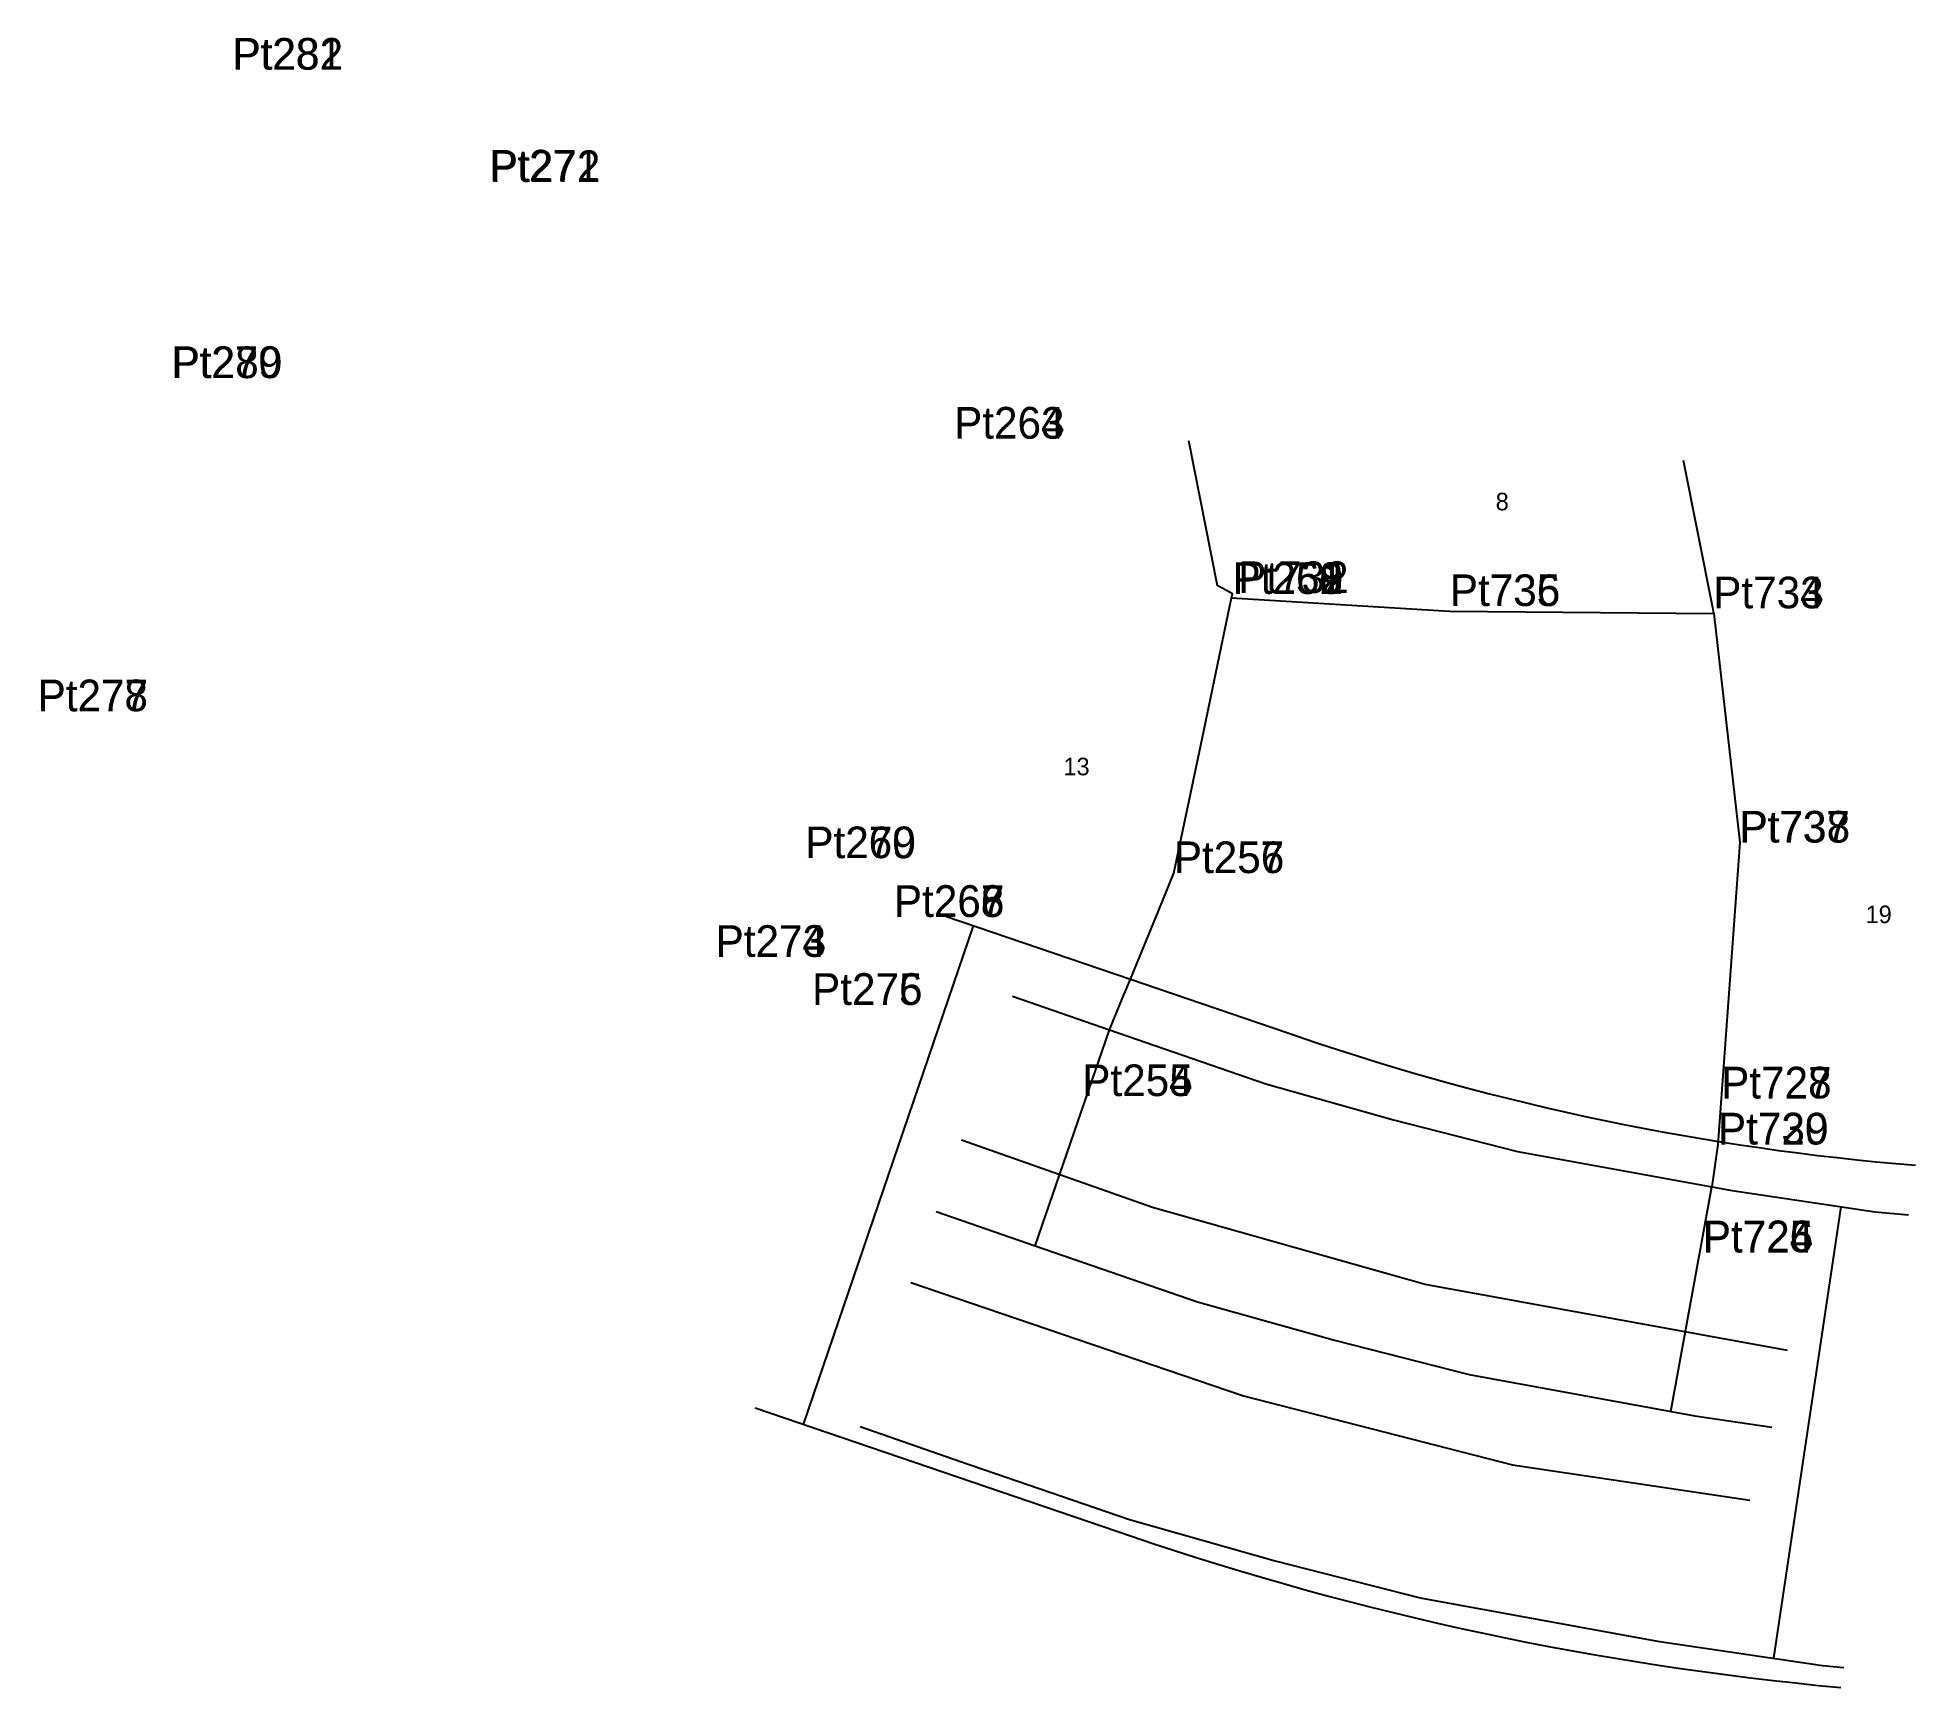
# Model space of a CAD drawing. Extents: x 549780 to 549887, y 1838251 to 1838345.
import ezdxf

# ---------------------------------------------------------------- set-up
doc = ezdxf.new("R2010")
doc.units = 0
for name, color, linetype in [('Level 10', 7, 'Continuous'), ('Level 12', 7, 'Continuous'), ('Level 13', 7, 'Continuous'), ('Level 16', 7, 'Continuous'), ('Level 22', 7, 'Continuous'), ('Level 23', 7, 'Continuous'), ('Level 30', 7, 'Continuous'), ('Level 5', 7, 'Continuous'), ('Level 50', 7, 'Continuous'), ('Level 6', 7, 'Continuous'), ('Level 7', 7, 'Continuous')]:
    doc.layers.add(name, color=color, linetype=linetype)

msp = doc.modelspace()

# ---------------------------------------------------------------- linework, layer by layer
at = {"layer": 'Level 10'}
for q in [(549860.89, 1838311.94), (549848.48, 1838312.7)]:
    msp.add_line((549848.48, 1838312.7), q, dxfattribs=at)
for points in [[(549842.71, 1838290.98), (549843.23, 1838292.25), (549844.29, 1838294.83), (549845.19, 1838297.03), (549846.8, 1838304.67), (549848.48, 1838312.7)], [(549860.9, 1838311.94), (549875.92, 1838311.81), (549875.94, 1838311.81), (549877.42, 1838298.77), (549876.36, 1838284.19), (549876.18, 1838281.57), (549875.83, 1838279.16)], [(549841.52, 1838288.1), (549842.34, 1838290.09), (549842.47, 1838290.4), (549842.71, 1838290.98)], [(549841.52, 1838288.1), (549850.42, 1838285.03), (549857.7, 1838282.98), (549864.77, 1838281.17), (549875.83, 1838279.16)]]:
    msp.add_lwpolyline(points, dxfattribs=at)
at = {"layer": 'Level 16'}
for p, q in [((549846.02, 1838321.67), (549847.66, 1838313.41)), ((549835.99, 1838290.02), (549841.52, 1838288.1))]:
    msp.add_line(p, q, dxfattribs=at)
for points in [[(549874.19, 1838320.55), (549875.87, 1838312.15), (549875.92, 1838311.81)], [(549848.48, 1838312.7), (549848.53, 1838312.93), (549847.97, 1838313.24), (549847.66, 1838313.41)], [(549875.83, 1838279.16), (549876.99, 1838278.95), (549885.14, 1838277.73), (549887.03, 1838277.57)], [(549827.31, 1838265.51), (549833.03, 1838263.52), (549842.66, 1838260.21), (549850.96, 1838257.87), (549859.22, 1838255.76), (549872.74, 1838253.29), (549882.13, 1838251.9), (549883.35, 1838251.79)]]:
    msp.add_lwpolyline(points, dxfattribs=at)
at = {"layer": 'Level 22'}
for points in [[(549880.15, 1838269.84), (549859.51, 1838273.6), (549843.97, 1838277.98), (549833.09, 1838281.82)], [(549830.21, 1838273.71), (549849.15, 1838267.25), (549864.48, 1838263.33), (549877.99, 1838261.32)]]:
    msp.add_lwpolyline(points, dxfattribs=at)
at = {"layer": 'Level 23'}
msp.add_lwpolyline([(549831.65, 1838277.76), (549837.28, 1838275.81), (549846.54, 1838272.62), (549854.33, 1838270.42), (549862, 1838268.47), (549874.87, 1838266.12), (549879.25, 1838265.47)], dxfattribs=at)
at = {"layer": 'Level 30'}
msp.add_lwpolyline([(549821.34, 1838266.57), (549842.77, 1838259.27)], dxfattribs=at)
msp.add_arc((549899.22, 1838424.91), 175, 251.1818, 264.7425, dxfattribs=at)
at = {"layer": 'Level 5'}
for p, q in [((549824.1, 1838265.63), (549833.78, 1838294.03)), ((549837.29, 1838275.81), (549841.52, 1838288.1)), ((549873.5, 1838266.37), (549875.83, 1838279.16)), ((549879.37, 1838252.31), (549883.2, 1838278.02))]:
    msp.add_line(p, q, dxfattribs=at)
at = {"layer": 'Level 50'}
for p, q in [((549832.24, 1838294.55), (549842.71, 1838290.98)), ((549842.71, 1838290.98), (549852.45, 1838287.66))]:
    msp.add_line(p, q, dxfattribs=at)
msp.add_arc((549899.22, 1838424.91), 145, 251.1818, 265.3361, dxfattribs=at)
at = {"layer": 'Level 7'}
for p, q in [((549791.55, 1838342.79), (549791.55, 1838342.79)), ((549791.58, 1838342.79), (549791.58, 1838342.79)), ((549806.18, 1838336.42), (549806.18, 1838336.42)), ((549806.23, 1838336.39), (549806.23, 1838336.39)), ((549788.08, 1838325.23), (549788.08, 1838325.23)), ((549788.11, 1838325.22), (549788.11, 1838325.22)), ((549832.67, 1838321.78), (549832.67, 1838321.78)), ((549832.67, 1838321.77), (549832.67, 1838321.77)), ((549848.53, 1838312.93), (549848.53, 1838312.93)), ((549848.53, 1838312.93), (549848.53, 1838312.93)), ((549848.53, 1838312.93), (549848.53, 1838312.93)), ((549848.53, 1838312.93), (549848.53, 1838312.93)), ((549848.53, 1838312.93), (549848.53, 1838312.93)), ((549848.85, 1838312.98), (549848.85, 1838312.98)), ((549848.85, 1838312.98), (549848.85, 1838312.98)), ((549860.9, 1838312.24), (549860.9, 1838312.24)), ((549860.91, 1838312.24), (549860.91, 1838312.24)), ((549875.91, 1838312.11), (549875.91, 1838312.11)), ((549875.91, 1838312.11), (549875.91, 1838312.11)), ((549780.46, 1838306.25), (549780.46, 1838306.25)), ((549780.47, 1838306.24), (549780.47, 1838306.24)), ((549877.39, 1838298.77), (549877.39, 1838298.77)), ((549877.42, 1838298.77), (549877.42, 1838298.77)), ((549824.19, 1838297.88), (549824.19, 1838297.88)), ((549824.2, 1838297.88), (549824.2, 1838297.88)), ((549845.18, 1838297.03), (549845.18, 1838297.03)), ((549845.19, 1838297.03), (549845.19, 1838297.03)), ((549829.24, 1838294.54), (549829.24, 1838294.54)), ((549829.24, 1838294.53), (549829.24, 1838294.53)), ((549829.24, 1838294.53), (549829.24, 1838294.53)), ((549829.24, 1838294.53), (549829.24, 1838294.53)), ((549819.08, 1838292.26), (549819.08, 1838292.26)), ((549819.09, 1838292.26), (549819.09, 1838292.26)), ((549824.58, 1838289.53), (549824.58, 1838289.53)), ((549824.58, 1838289.52), (549824.58, 1838289.52)), ((549839.97, 1838284.33), (549839.97, 1838284.33)), ((549839.97, 1838284.33), (549839.97, 1838284.33)), ((549876.36, 1838284.2), (549876.36, 1838284.2)), ((549876.36, 1838284.19), (549876.36, 1838284.19)), ((549876.18, 1838281.58), (549876.18, 1838281.58)), ((549876.18, 1838281.57), (549876.18, 1838281.57)), ((549875.31, 1838275.44), (549875.31, 1838275.44)), ((549875.31, 1838275.44), (549875.31, 1838275.44)), ((549875.32, 1838275.42), (549875.32, 1838275.42))]:
    msp.add_line(p, q, dxfattribs=at)

# ---------------------------------------------------------------- texts
at = {"layer": 'Level 12'}
for s, p in [('Pt281', (549791.55, 1838342.79)), ('Pt282', (549791.58, 1838342.79)), ('Pt271', (549806.18, 1838336.42)), ('Pt272', (549806.23, 1838336.39)), ('Pt279', (549788.08, 1838325.23)), ('Pt280', (549788.11, 1838325.22)), ('Pt264', (549832.67, 1838321.78)), ('Pt263', (549832.67, 1838321.77)), ('Pt258', (549848.53, 1838312.93)), ('Pt259', (549848.53, 1838312.93)), ('Pt260', (549848.53, 1838312.93)), ('Pt261', (549848.53, 1838312.93)), ('Pt262', (549848.53, 1838312.93)), ('Pt731', (549848.85, 1838312.98)), ('Pt732', (549848.85, 1838312.98)), ('Pt735', (549860.9, 1838312.24)), ('Pt736', (549860.91, 1838312.24)), ('Pt733', (549875.91, 1838312.11)), ('Pt734', (549875.91, 1838312.11)), ('Pt278', (549780.46, 1838306.25)), ('Pt277', (549780.47, 1838306.24)), ('Pt737', (549877.39, 1838298.77)), ('Pt738', (549877.42, 1838298.77)), ('Pt269', (549824.19, 1838297.88)), ('Pt270', (549824.2, 1838297.88)), ('Pt257', (549845.18, 1838297.03)), ('Pt256', (549845.19, 1838297.03)), ('Pt265', (549829.24, 1838294.53)), ('Pt266', (549829.24, 1838294.53)), ('Pt267', (549829.24, 1838294.53)), ('Pt268', (549829.24, 1838294.54)), ('Pt273', (549819.09, 1838292.26)), ('Pt274', (549819.08, 1838292.26)), ('Pt275', (549824.58, 1838289.52)), ('Pt276', (549824.58, 1838289.53)), ('Pt254', (549839.97, 1838284.33)), ('Pt255', (549839.97, 1838284.33)), ('Pt727', (549876.36, 1838284.19)), ('Pt728', (549876.36, 1838284.2)), ('Pt729', (549876.18, 1838281.57)), ('Pt730', (549876.18, 1838281.58)), ('Pt726', (549875.31, 1838275.44)), ('Pt725', (549875.31, 1838275.44)), ('Pt724', (549875.32, 1838275.42))]:
    msp.add_text(s, height=1.8, dxfattribs=at).set_placement(p)
at = {"layer": 'Level 13'}
for s, p in [('8', (549863.52, 1838317.69)), ('19', (549884.59, 1838294.18))]:
    msp.add_text(s, height=1, dxfattribs=at).set_placement(p)
at = {"layer": 'Level 6'}
msp.add_text('13', height=1, dxfattribs=at).set_placement((549838.9, 1838302.6))

doc.saveas('drawing.dxf')
